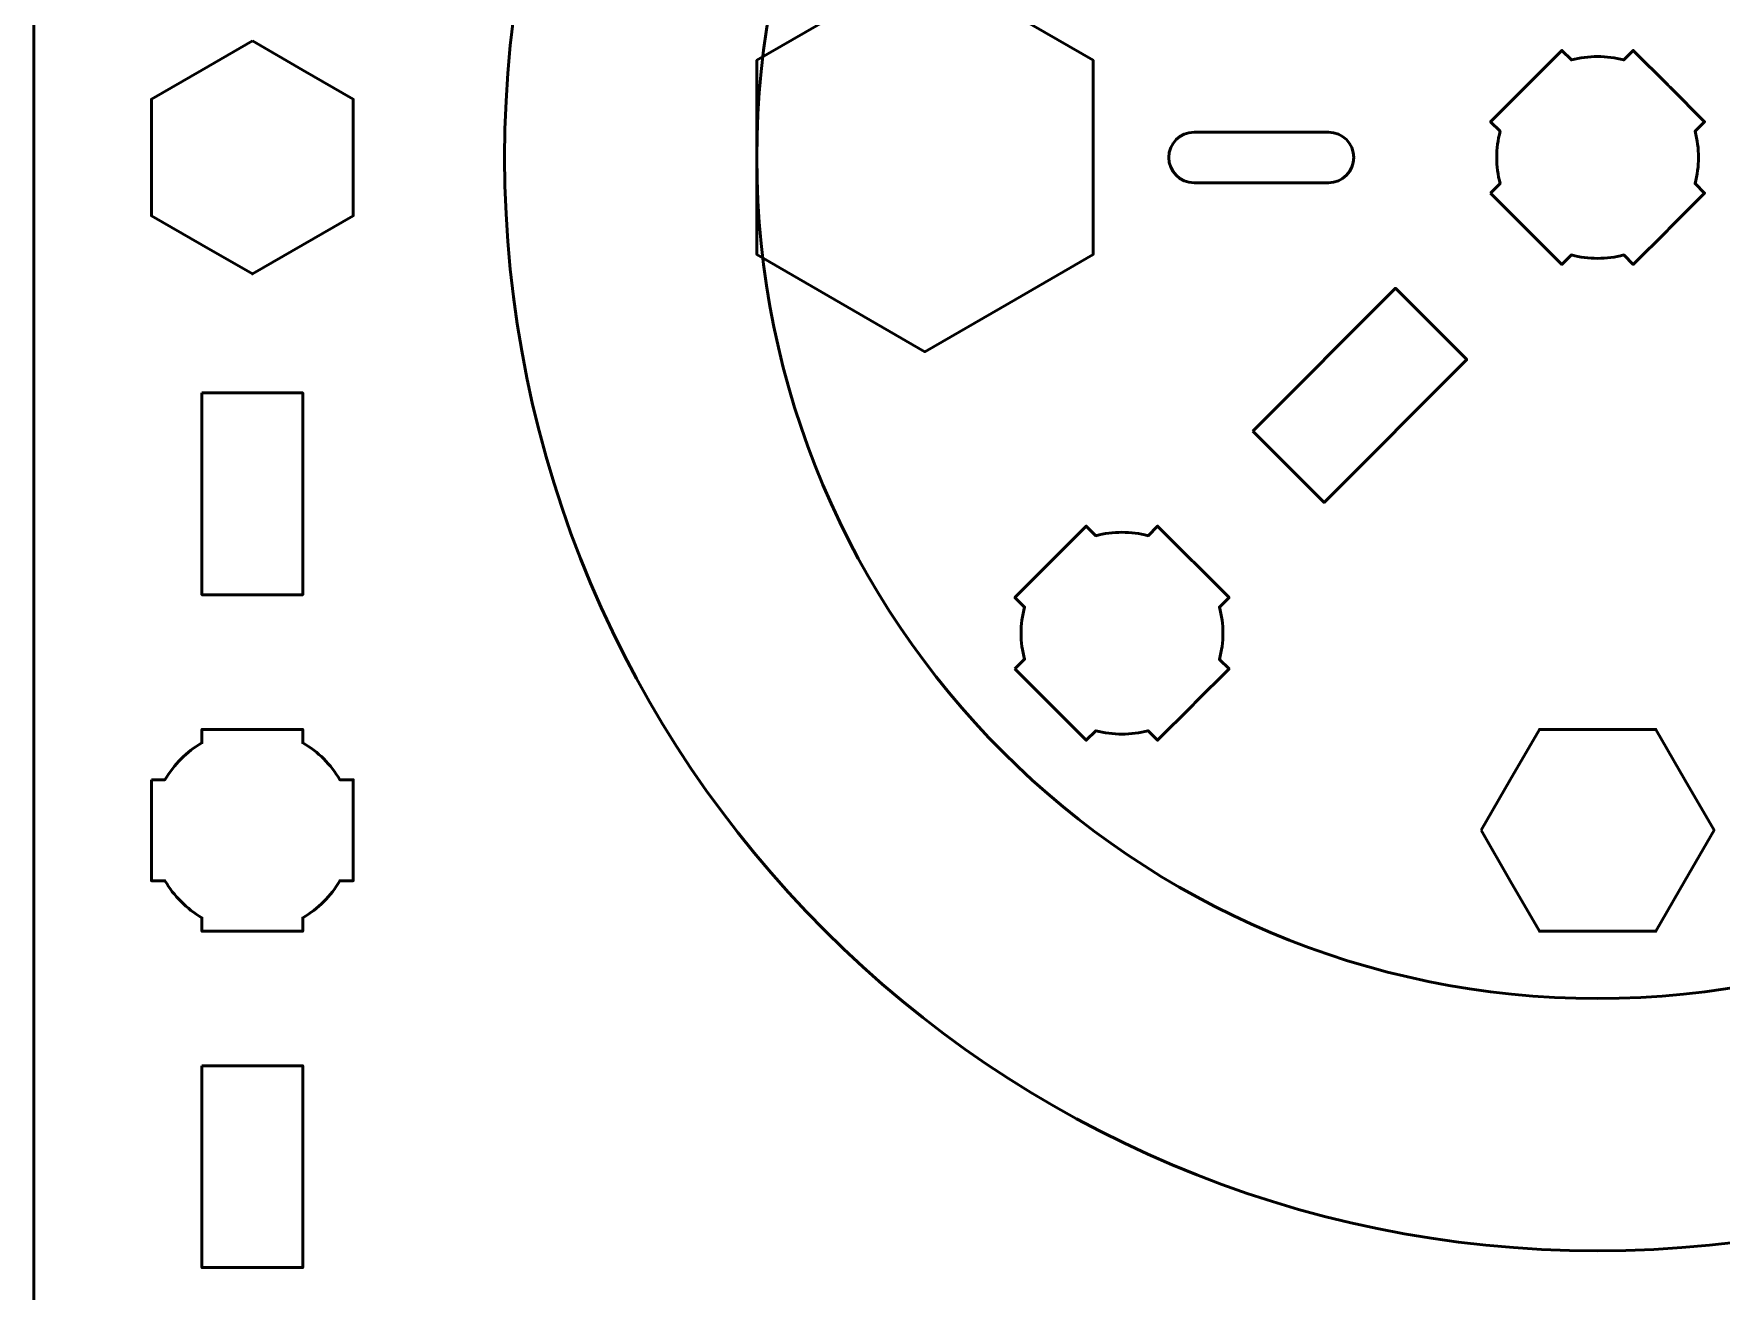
# Model space of a CAD drawing. Header units: centimetres. Extents: x -30.2 to 9.2, y -21.5 to -8.2.
# Drawn here: x -0.15 to 4.87, y -18.22 to -14.48 of the extents above; entities that cross this region are included whole.
import ezdxf

# ---------------------------------------------------------------- set-up
doc = ezdxf.new("R2010")
doc.units = ezdxf.units.CM
doc.header["$MEASUREMENT"] = 0
doc.layers.add('Layer 1', color=7, linetype='Continuous')

msp = doc.modelspace()

# ---------------------------------------------------------------- linework, layer by layer
at = {"layer": 'Layer 1', "lineweight": 53}
for centre, major_axis in [((4.49999, -14.85001), (0, 3.25)), ((4.49999, -14.85), (0, 2.5))]:
    msp.add_ellipse(centre, major_axis=major_axis, ratio=1, dxfattribs=at)
for points, knots in [([(0.35005, -8.19995), (0.35005, -8.19995), (8.64995, -8.19995), (8.64995, -8.19995), (8.64995, -8.19995), (8.92695, -8.19995), (9.15005, -8.42305), (9.15005, -8.70005), (9.15005, -8.70005), (9.15005, -8.70005), (9.15005, -20.99995), (9.15005, -20.99995), (9.15005, -20.99995), (9.15005, -21.27695), (8.92695, -21.50005), (8.64995, -21.50005), (8.64995, -21.50005), (8.64995, -21.50005), (0.35005, -21.50005), (0.35005, -21.50005), (0.35005, -21.50005), (0.07305, -21.50005), (-0.15005, -21.27695), (-0.15005, -20.99995), (-0.15005, -20.99995), (-0.15005, -20.99995), (-0.15005, -8.70005), (-0.15005, -8.70005), (-0.15005, -8.70005), (-0.15005, -8.42305), (0.07305, -8.19995), (0.35005, -8.19995)], [0, 0, 0, 0, 0.125, 0.125, 0.125, 0.125, 0.25, 0.25, 0.25, 0.25, 0.375, 0.375, 0.375, 0.375, 0.5, 0.5, 0.5, 0.5, 0.625, 0.625, 0.625, 0.625, 0.75, 0.75, 0.75, 0.75, 0.875, 0.875, 0.875, 0.875, 1, 1, 1, 1]), ([(2.5, -14.27263), (2.5, -14.27263), (2.75, -14.41697), (2.75, -14.41697), (2.75, -14.41697), (2.75, -14.41697), (3, -14.56131), (3, -14.56131), (3, -14.56131), (3, -14.56131), (3, -14.84999), (3, -14.84999), (3, -14.84999), (3, -14.84999), (3, -15.13867), (3, -15.13867), (3, -15.13867), (3, -15.13867), (2.75, -15.28301), (2.75, -15.28301), (2.75, -15.28301), (2.75, -15.28301), (2.5, -15.42735), (2.5, -15.42735), (2.5, -15.42735), (2.5, -15.42735), (2.25, -15.28301), (2.25, -15.28301), (2.25, -15.28301), (2.25, -15.28301), (2, -15.13867), (2, -15.13867), (2, -15.13867), (2, -15.13867), (2, -14.84999), (2, -14.84999), (2, -14.84999), (2, -14.84999), (2, -14.56131), (2, -14.56131), (2, -14.56131), (2, -14.56131), (2.25, -14.41697), (2.25, -14.41697), (2.25, -14.41697), (2.25, -14.41697), (2.5, -14.27263), (2.5, -14.27263)], [0, 0, 0, 0, 0.0833333, 0.0833333, 0.0833333, 0.0833333, 0.1666667, 0.1666667, 0.1666667, 0.1666667, 0.25, 0.25, 0.25, 0.25, 0.3333333, 0.3333333, 0.3333333, 0.3333333, 0.4166667, 0.4166667, 0.4166667, 0.4166667, 0.5, 0.5, 0.5, 0.5, 0.5833333, 0.5833333, 0.5833333, 0.5833333, 0.6666667, 0.6666667, 0.6666667, 0.6666667, 0.75, 0.75, 0.75, 0.75, 0.8333333, 0.8333333, 0.8333333, 0.8333333, 0.9166667, 0.9166667, 0.9166667, 0.9166667, 1, 1, 1, 1]), ([(0.5, -14.50357), (0.5, -14.50357), (0.65, -14.59018), (0.65, -14.59018), (0.65, -14.59018), (0.65, -14.59018), (0.8, -14.67678), (0.8, -14.67678), (0.8, -14.67678), (0.8, -14.67678), (0.8, -14.84998), (0.8, -14.84998), (0.8, -14.84998), (0.8, -14.84998), (0.8, -15.02318), (0.8, -15.02318), (0.8, -15.02318), (0.8, -15.02318), (0.65, -15.10978), (0.65, -15.10978), (0.65, -15.10978), (0.65, -15.10978), (0.5, -15.19639), (0.5, -15.19639), (0.5, -15.19639), (0.5, -15.19639), (0.35, -15.10978), (0.35, -15.10978), (0.35, -15.10978), (0.35, -15.10978), (0.2, -15.02318), (0.2, -15.02318), (0.2, -15.02318), (0.2, -15.02318), (0.2, -14.84998), (0.2, -14.84998), (0.2, -14.84998), (0.2, -14.84998), (0.2, -14.67678), (0.2, -14.67678), (0.2, -14.67678), (0.2, -14.67678), (0.35, -14.59018), (0.35, -14.59018), (0.35, -14.59018), (0.35, -14.59018), (0.5, -14.50357), (0.5, -14.50357)], [0, 0, 0, 0, 0.0833333, 0.0833333, 0.0833333, 0.0833333, 0.1666667, 0.1666667, 0.1666667, 0.1666667, 0.25, 0.25, 0.25, 0.25, 0.3333333, 0.3333333, 0.3333333, 0.3333333, 0.4166667, 0.4166667, 0.4166667, 0.4166667, 0.5, 0.5, 0.5, 0.5, 0.5833333, 0.5833333, 0.5833333, 0.5833333, 0.6666667, 0.6666667, 0.6666667, 0.6666667, 0.75, 0.75, 0.75, 0.75, 0.8333333, 0.8333333, 0.8333333, 0.8333333, 0.9166667, 0.9166667, 0.9166667, 0.9166667, 1, 1, 1, 1]), ([(4.18179, -14.95606), (4.18179, -14.95606), (4.21021, -14.92763), (4.21021, -14.92763), (4.21021, -14.92763), (4.19664, -14.87683), (4.19666, -14.82317), (4.21023, -14.77237), (4.21023, -14.77237), (4.21023, -14.77237), (4.18179, -14.74393), (4.18179, -14.74393), (4.18179, -14.74393), (4.18179, -14.74393), (4.39392, -14.5318), (4.39392, -14.5318), (4.39392, -14.5318), (4.39392, -14.5318), (4.42234, -14.56021), (4.42234, -14.56021), (4.42234, -14.56021), (4.47315, -14.54664), (4.52685, -14.54661), (4.57768, -14.56016), (4.57768, -14.56016), (4.57768, -14.56016), (4.60605, -14.5318), (4.60605, -14.5318), (4.60605, -14.5318), (4.60605, -14.5318), (4.70888, -14.63462), (4.70888, -14.63462), (4.70888, -14.63462), (4.70888, -14.63462), (4.71221, -14.63787), (4.71221, -14.63787), (4.71221, -14.63787), (4.71221, -14.63787), (4.71545, -14.64119), (4.71545, -14.64119), (4.71545, -14.64119), (4.71545, -14.64119), (4.81818, -14.74393), (4.81818, -14.74393), (4.81818, -14.74393), (4.81818, -14.74393), (4.78985, -14.77226), (4.78985, -14.77226), (4.78985, -14.77226), (4.80344, -14.82312), (4.80345, -14.87686), (4.78986, -14.92773), (4.78986, -14.92773), (4.78986, -14.92773), (4.81818, -14.95606), (4.81818, -14.95606), (4.81818, -14.95606), (4.81818, -14.95606), (4.71687, -15.05737), (4.71687, -15.05737), (4.71687, -15.05737), (4.71687, -15.05737), (4.71221, -15.06215), (4.71221, -15.06215), (4.71221, -15.06215), (4.71221, -15.06215), (4.70743, -15.06681), (4.70743, -15.06681), (4.70743, -15.06681), (4.70743, -15.06681), (4.60605, -15.16819), (4.60605, -15.16819), (4.60605, -15.16819), (4.60605, -15.16819), (4.5777, -15.13984), (4.5777, -15.13984), (4.5777, -15.13984), (4.52685, -15.1534), (4.47314, -15.15339), (4.42231, -15.1398), (4.42231, -15.1398), (4.42231, -15.1398), (4.39392, -15.16819), (4.39392, -15.16819), (4.39392, -15.16819), (4.39392, -15.16819), (4.18179, -14.95606), (4.18179, -14.95606)], [0, 0, 0, 0, 0.0454545, 0.0454545, 0.0454545, 0.0454545, 0.0909091, 0.0909091, 0.0909091, 0.0909091, 0.1363636, 0.1363636, 0.1363636, 0.1363636, 0.1818182, 0.1818182, 0.1818182, 0.1818182, 0.2272727, 0.2272727, 0.2272727, 0.2272727, 0.2727273, 0.2727273, 0.2727273, 0.2727273, 0.3181818, 0.3181818, 0.3181818, 0.3181818, 0.3636364, 0.3636364, 0.3636364, 0.3636364, 0.4090909, 0.4090909, 0.4090909, 0.4090909, 0.4545455, 0.4545455, 0.4545455, 0.4545455, 0.5, 0.5, 0.5, 0.5, 0.5454545, 0.5454545, 0.5454545, 0.5454545, 0.5909091, 0.5909091, 0.5909091, 0.5909091, 0.6363636, 0.6363636, 0.6363636, 0.6363636, 0.6818182, 0.6818182, 0.6818182, 0.6818182, 0.7272727, 0.7272727, 0.7272727, 0.7272727, 0.7727273, 0.7727273, 0.7727273, 0.7727273, 0.8181818, 0.8181818, 0.8181818, 0.8181818, 0.8636364, 0.8636364, 0.8636364, 0.8636364, 0.9090909, 0.9090909, 0.9090909, 0.9090909, 0.9545455, 0.9545455, 0.9545455, 0.9545455, 1, 1, 1, 1]), ([(3.3, -14.775), (3.25859, -14.775), (3.225, -14.80859), (3.225, -14.85), (3.225, -14.85), (3.225, -14.89141), (3.25859, -14.925), (3.3, -14.925), (3.3, -14.925), (3.3, -14.925), (3.7, -14.925), (3.7, -14.925), (3.7, -14.925), (3.74141, -14.925), (3.775, -14.89141), (3.775, -14.85), (3.775, -14.85), (3.775, -14.80859), (3.74141, -14.775), (3.7, -14.775), (3.7, -14.775), (3.7, -14.775), (3.3, -14.775), (3.3, -14.775)], [0, 0, 0, 0, 0.1666667, 0.1666667, 0.1666667, 0.1666667, 0.3333333, 0.3333333, 0.3333333, 0.3333333, 0.5, 0.5, 0.5, 0.5, 0.6666667, 0.6666667, 0.6666667, 0.6666667, 0.8333333, 0.8333333, 0.8333333, 0.8333333, 1, 1, 1, 1]), ([(3.47465, -15.66322), (3.47465, -15.66322), (3.89892, -15.23895), (3.89892, -15.23895), (3.89892, -15.23895), (3.89892, -15.23895), (4.11105, -15.45109), (4.11105, -15.45109), (4.11105, -15.45109), (4.11105, -15.45109), (3.68678, -15.87536), (3.68678, -15.87536), (3.68678, -15.87536), (3.68678, -15.87536), (3.47465, -15.66322), (3.47465, -15.66322)], [0, 0, 0, 0, 0.25, 0.25, 0.25, 0.25, 0.5, 0.5, 0.5, 0.5, 0.75, 0.75, 0.75, 0.75, 1, 1, 1, 1]), ([(0.35005, -15.55003), (0.35005, -15.55003), (0.65005, -15.55003), (0.65005, -15.55003), (0.65005, -15.55003), (0.65005, -15.55003), (0.65005, -16.15003), (0.65005, -16.15003), (0.65005, -16.15003), (0.65005, -16.15003), (0.35005, -16.15003), (0.35005, -16.15003), (0.35005, -16.15003), (0.35005, -16.15003), (0.35005, -15.55003), (0.35005, -15.55003)], [0, 0, 0, 0, 0.25, 0.25, 0.25, 0.25, 0.5, 0.5, 0.5, 0.5, 0.75, 0.75, 0.75, 0.75, 1, 1, 1, 1]), ([(2.76757, -16.37027), (2.76757, -16.37027), (2.79599, -16.34184), (2.79599, -16.34184), (2.79599, -16.34184), (2.78242, -16.29104), (2.78244, -16.23738), (2.79601, -16.18658), (2.79601, -16.18658), (2.79601, -16.18658), (2.76757, -16.15814), (2.76757, -16.15814), (2.76757, -16.15814), (2.76757, -16.15814), (2.9797, -15.94601), (2.9797, -15.94601), (2.9797, -15.94601), (2.9797, -15.94601), (3.00812, -15.97442), (3.00812, -15.97442), (3.00812, -15.97442), (3.05893, -15.96085), (3.11263, -15.96082), (3.16346, -15.97437), (3.16346, -15.97437), (3.16346, -15.97437), (3.19183, -15.94601), (3.19183, -15.94601), (3.19183, -15.94601), (3.19183, -15.94601), (3.29466, -16.04883), (3.29466, -16.04883), (3.29466, -16.04883), (3.29466, -16.04883), (3.29799, -16.05208), (3.29799, -16.05208), (3.29799, -16.05208), (3.29799, -16.05208), (3.30123, -16.0554), (3.30123, -16.0554), (3.30123, -16.0554), (3.30123, -16.0554), (3.40396, -16.15814), (3.40396, -16.15814), (3.40396, -16.15814), (3.40396, -16.15814), (3.37563, -16.18647), (3.37563, -16.18647), (3.37563, -16.18647), (3.38922, -16.23733), (3.38923, -16.29107), (3.37564, -16.34194), (3.37564, -16.34194), (3.37564, -16.34194), (3.40396, -16.37027), (3.40396, -16.37027), (3.40396, -16.37027), (3.40396, -16.37027), (3.30265, -16.47158), (3.30265, -16.47158), (3.30265, -16.47158), (3.30265, -16.47158), (3.29799, -16.47636), (3.29799, -16.47636), (3.29799, -16.47636), (3.29799, -16.47636), (3.29321, -16.48102), (3.29321, -16.48102), (3.29321, -16.48102), (3.29321, -16.48102), (3.19183, -16.5824), (3.19183, -16.5824), (3.19183, -16.5824), (3.19183, -16.5824), (3.16348, -16.55405), (3.16348, -16.55405), (3.16348, -16.55405), (3.11263, -16.56761), (3.05892, -16.5676), (3.00809, -16.55401), (3.00809, -16.55401), (3.00809, -16.55401), (2.9797, -16.5824), (2.9797, -16.5824), (2.9797, -16.5824), (2.9797, -16.5824), (2.76757, -16.37027), (2.76757, -16.37027)], [0, 0, 0, 0, 0.0454545, 0.0454545, 0.0454545, 0.0454545, 0.0909091, 0.0909091, 0.0909091, 0.0909091, 0.1363636, 0.1363636, 0.1363636, 0.1363636, 0.1818182, 0.1818182, 0.1818182, 0.1818182, 0.2272727, 0.2272727, 0.2272727, 0.2272727, 0.2727273, 0.2727273, 0.2727273, 0.2727273, 0.3181818, 0.3181818, 0.3181818, 0.3181818, 0.3636364, 0.3636364, 0.3636364, 0.3636364, 0.4090909, 0.4090909, 0.4090909, 0.4090909, 0.4545455, 0.4545455, 0.4545455, 0.4545455, 0.5, 0.5, 0.5, 0.5, 0.5454545, 0.5454545, 0.5454545, 0.5454545, 0.5909091, 0.5909091, 0.5909091, 0.5909091, 0.6363636, 0.6363636, 0.6363636, 0.6363636, 0.6818182, 0.6818182, 0.6818182, 0.6818182, 0.7272727, 0.7272727, 0.7272727, 0.7272727, 0.7727273, 0.7727273, 0.7727273, 0.7727273, 0.8181818, 0.8181818, 0.8181818, 0.8181818, 0.8636364, 0.8636364, 0.8636364, 0.8636364, 0.9090909, 0.9090909, 0.9090909, 0.9090909, 0.9545455, 0.9545455, 0.9545455, 0.9545455, 1, 1, 1, 1]), ([(0.19999, -16.69997), (0.19999, -16.69997), (0.24019, -16.69997), (0.24019, -16.69997), (0.24019, -16.69997), (0.26652, -16.65445), (0.30448, -16.61652), (0.34999, -16.59019), (0.34999, -16.59019), (0.34999, -16.59019), (0.34999, -16.54997), (0.34999, -16.54997), (0.34999, -16.54997), (0.34999, -16.54997), (0.64999, -16.54997), (0.64999, -16.54997), (0.64999, -16.54997), (0.64999, -16.54997), (0.64999, -16.59016), (0.64999, -16.59016), (0.64999, -16.59016), (0.69552, -16.61649), (0.73351, -16.65444), (0.75987, -16.69997), (0.75987, -16.69997), (0.75987, -16.69997), (0.79999, -16.69997), (0.79999, -16.69997), (0.79999, -16.69997), (0.79999, -16.69997), (0.79999, -16.84539), (0.79999, -16.84539), (0.79999, -16.84539), (0.79999, -16.84539), (0.80005, -16.85004), (0.80005, -16.85004), (0.80005, -16.85004), (0.80005, -16.85004), (0.79999, -16.85468), (0.79999, -16.85468), (0.79999, -16.85468), (0.79999, -16.85468), (0.79999, -16.99997), (0.79999, -16.99997), (0.79999, -16.99997), (0.79999, -16.99997), (0.75992, -16.99997), (0.75992, -16.99997), (0.75992, -16.99997), (0.73357, -17.04554), (0.69557, -17.08355), (0.64999, -17.10991), (0.64999, -17.10991), (0.64999, -17.10991), (0.64999, -17.14997), (0.64999, -17.14997), (0.64999, -17.14997), (0.64999, -17.14997), (0.50671, -17.14997), (0.50671, -17.14997), (0.50671, -17.14997), (0.50671, -17.14997), (0.50004, -17.15005), (0.50004, -17.15005), (0.50004, -17.15005), (0.50004, -17.15005), (0.49336, -17.14997), (0.49336, -17.14997), (0.49336, -17.14997), (0.49336, -17.14997), (0.34999, -17.14997), (0.34999, -17.14997), (0.34999, -17.14997), (0.34999, -17.14997), (0.34999, -17.10987), (0.34999, -17.10987), (0.34999, -17.10987), (0.30445, -17.08351), (0.26647, -17.04552), (0.24014, -16.99997), (0.24014, -16.99997), (0.24014, -16.99997), (0.19999, -16.99997), (0.19999, -16.99997), (0.19999, -16.99997), (0.19999, -16.99997), (0.19999, -16.69997), (0.19999, -16.69997)], [0, 0, 0, 0, 0.0454545, 0.0454545, 0.0454545, 0.0454545, 0.0909091, 0.0909091, 0.0909091, 0.0909091, 0.1363636, 0.1363636, 0.1363636, 0.1363636, 0.1818182, 0.1818182, 0.1818182, 0.1818182, 0.2272727, 0.2272727, 0.2272727, 0.2272727, 0.2727273, 0.2727273, 0.2727273, 0.2727273, 0.3181818, 0.3181818, 0.3181818, 0.3181818, 0.3636364, 0.3636364, 0.3636364, 0.3636364, 0.4090909, 0.4090909, 0.4090909, 0.4090909, 0.4545455, 0.4545455, 0.4545455, 0.4545455, 0.5, 0.5, 0.5, 0.5, 0.5454545, 0.5454545, 0.5454545, 0.5454545, 0.5909091, 0.5909091, 0.5909091, 0.5909091, 0.6363636, 0.6363636, 0.6363636, 0.6363636, 0.6818182, 0.6818182, 0.6818182, 0.6818182, 0.7272727, 0.7272727, 0.7272727, 0.7272727, 0.7727273, 0.7727273, 0.7727273, 0.7727273, 0.8181818, 0.8181818, 0.8181818, 0.8181818, 0.8636364, 0.8636364, 0.8636364, 0.8636364, 0.9090909, 0.9090909, 0.9090909, 0.9090909, 0.9545455, 0.9545455, 0.9545455, 0.9545455, 1, 1, 1, 1]), ([(4.15359, -16.84997), (4.15359, -16.84997), (4.2402, -16.69997), (4.2402, -16.69997), (4.2402, -16.69997), (4.2402, -16.69997), (4.3268, -16.54997), (4.3268, -16.54997), (4.3268, -16.54997), (4.3268, -16.54997), (4.5, -16.54997), (4.5, -16.54997), (4.5, -16.54997), (4.5, -16.54997), (4.6732, -16.54997), (4.6732, -16.54997), (4.6732, -16.54997), (4.6732, -16.54997), (4.7598, -16.69997), (4.7598, -16.69997), (4.7598, -16.69997), (4.7598, -16.69997), (4.84641, -16.84997), (4.84641, -16.84997), (4.84641, -16.84997), (4.84641, -16.84997), (4.7598, -16.99997), (4.7598, -16.99997), (4.7598, -16.99997), (4.7598, -16.99997), (4.6732, -17.14997), (4.6732, -17.14997), (4.6732, -17.14997), (4.6732, -17.14997), (4.5, -17.14997), (4.5, -17.14997), (4.5, -17.14997), (4.5, -17.14997), (4.3268, -17.14997), (4.3268, -17.14997), (4.3268, -17.14997), (4.3268, -17.14997), (4.2402, -16.99997), (4.2402, -16.99997), (4.2402, -16.99997), (4.2402, -16.99997), (4.15359, -16.84997), (4.15359, -16.84997)], [0, 0, 0, 0, 0.0833333, 0.0833333, 0.0833333, 0.0833333, 0.1666667, 0.1666667, 0.1666667, 0.1666667, 0.25, 0.25, 0.25, 0.25, 0.3333333, 0.3333333, 0.3333333, 0.3333333, 0.4166667, 0.4166667, 0.4166667, 0.4166667, 0.5, 0.5, 0.5, 0.5, 0.5833333, 0.5833333, 0.5833333, 0.5833333, 0.6666667, 0.6666667, 0.6666667, 0.6666667, 0.75, 0.75, 0.75, 0.75, 0.8333333, 0.8333333, 0.8333333, 0.8333333, 0.9166667, 0.9166667, 0.9166667, 0.9166667, 1, 1, 1, 1]), ([(0.35005, -17.55), (0.35005, -17.55), (0.65005, -17.55), (0.65005, -17.55), (0.65005, -17.55), (0.65005, -17.55), (0.65005, -18.15), (0.65005, -18.15), (0.65005, -18.15), (0.65005, -18.15), (0.35005, -18.15), (0.35005, -18.15), (0.35005, -18.15), (0.35005, -18.15), (0.35005, -17.55), (0.35005, -17.55)], [0, 0, 0, 0, 0.25, 0.25, 0.25, 0.25, 0.5, 0.5, 0.5, 0.5, 0.75, 0.75, 0.75, 0.75, 1, 1, 1, 1])]:
    msp.add_open_spline(points, degree=3, knots=knots, dxfattribs=at)

doc.saveas('drawing.dxf')
